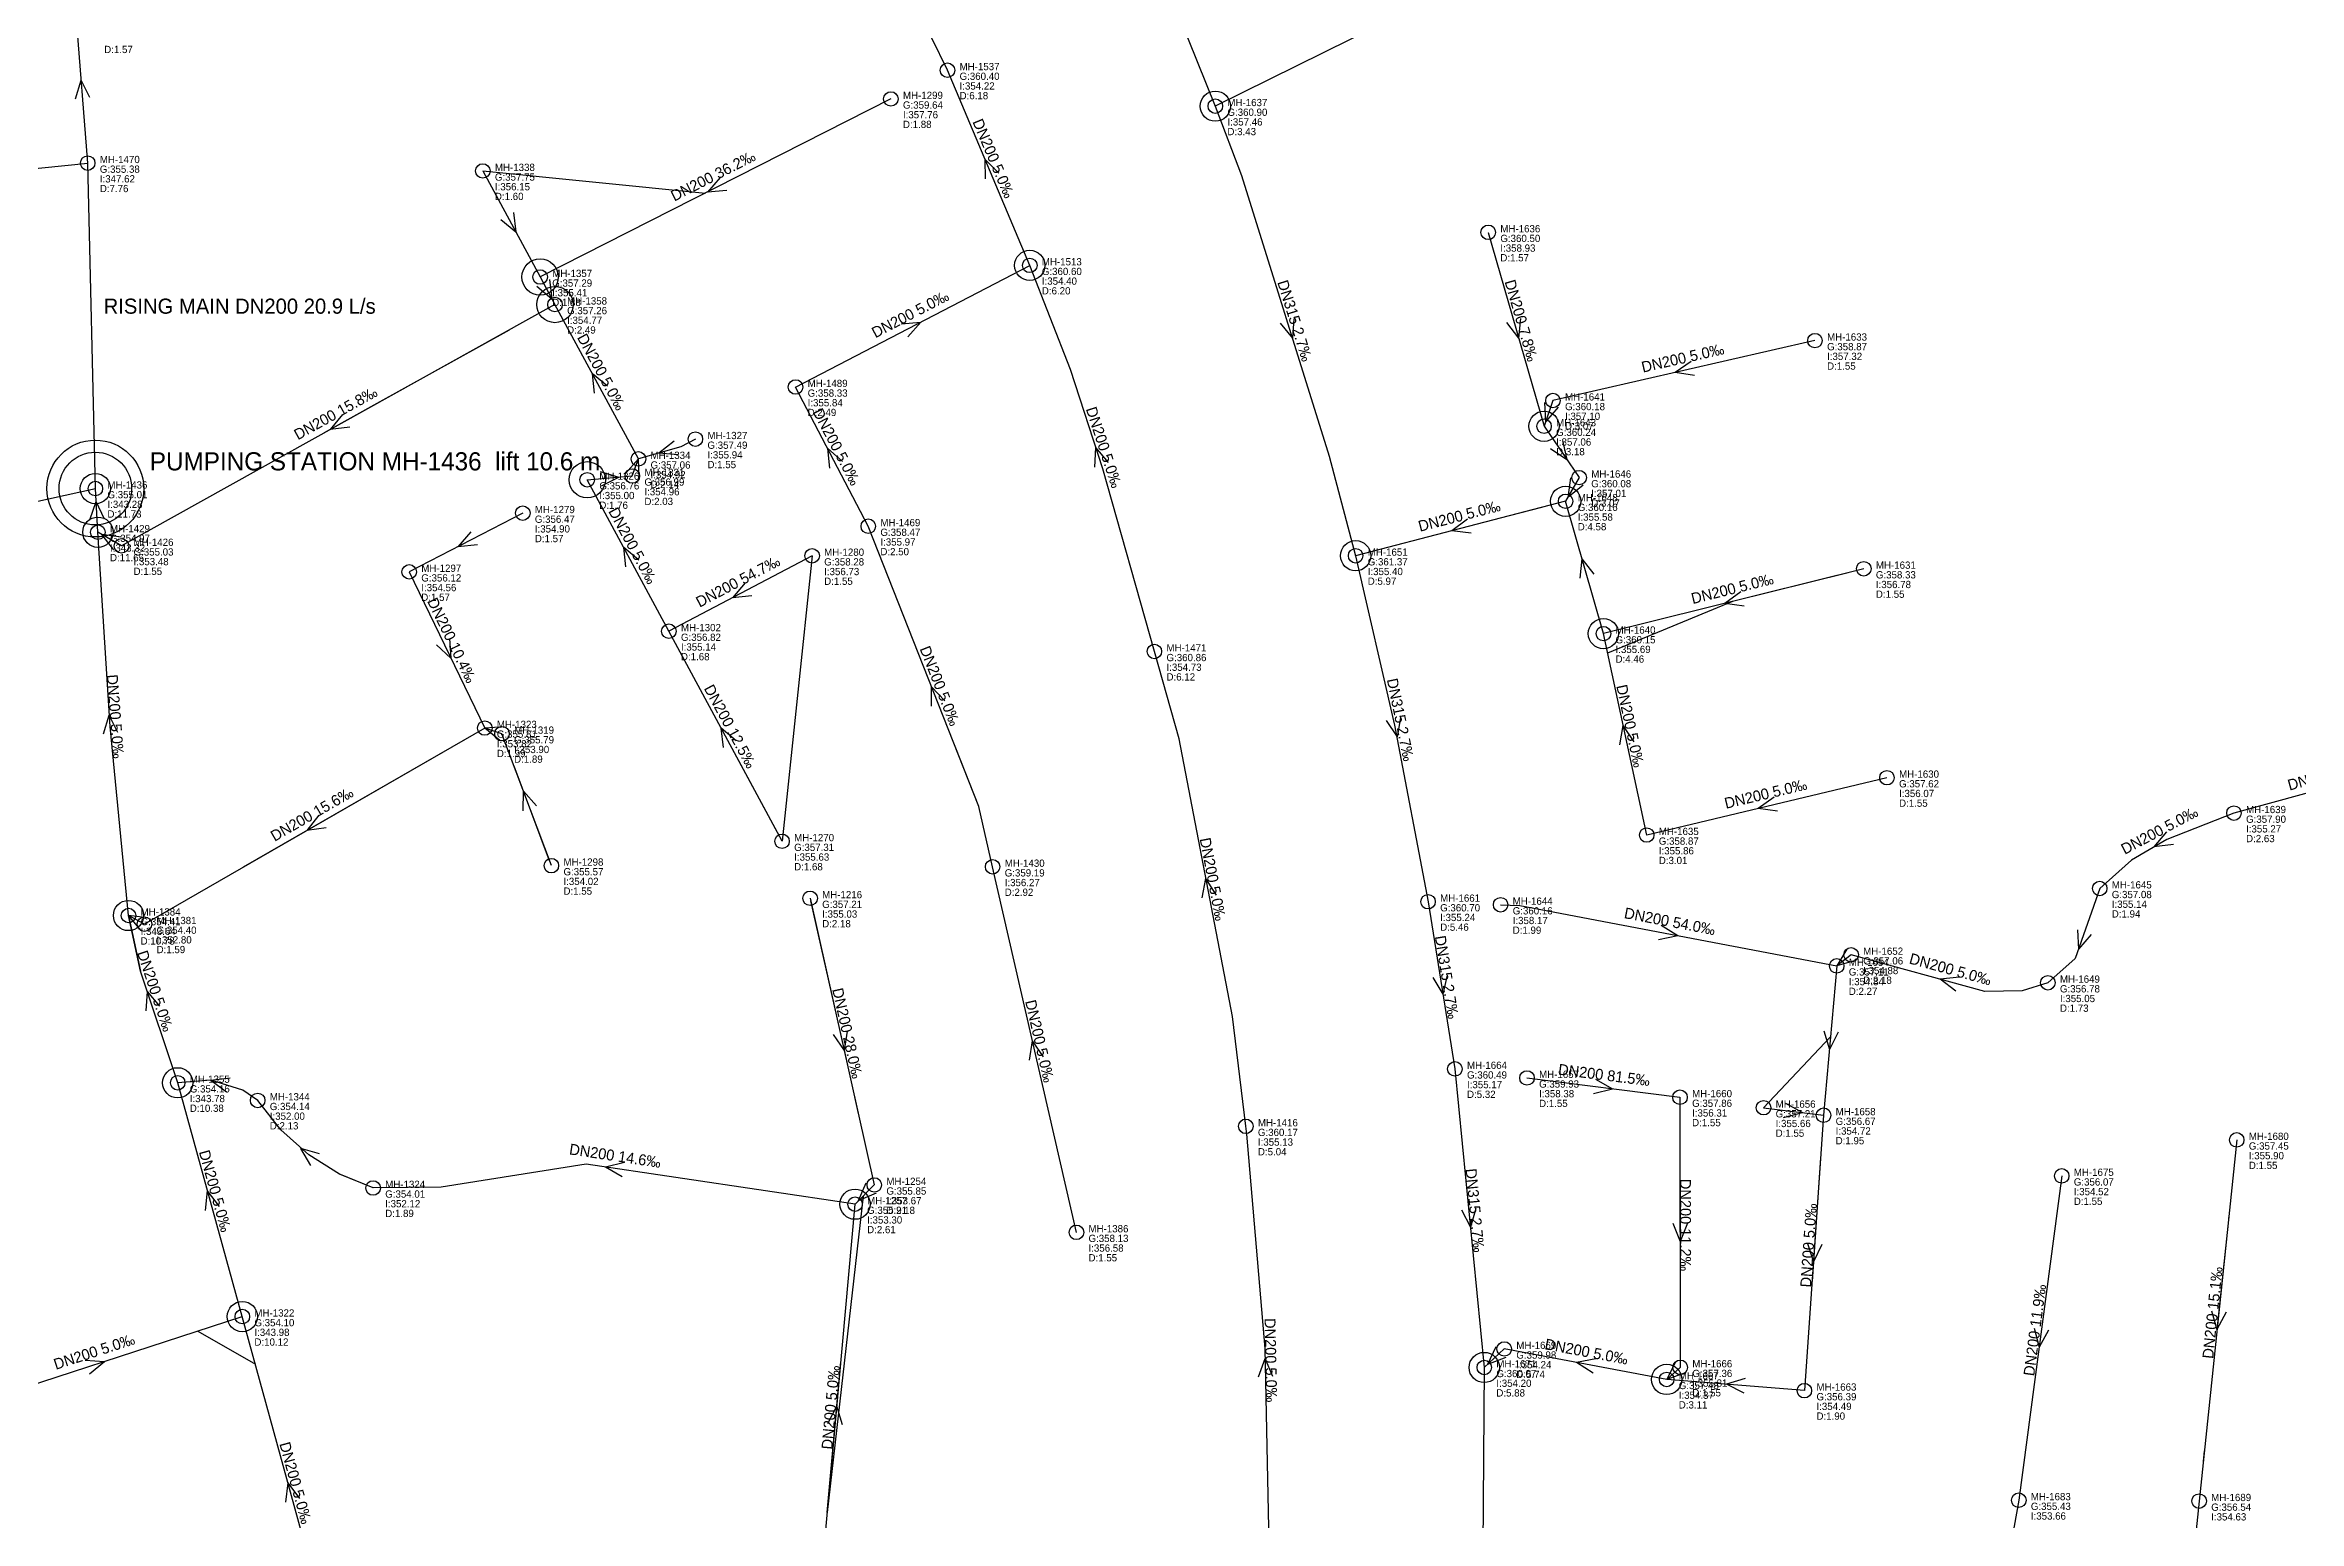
# Model space of a CAD drawing. Header units: metres. Extents: x 449901 to 451990, y 2566737 to 2570846.
# Drawn here: x 450263.2 to 450635.7, y 2568046.4 to 2568290.2 of the extents above; entities that cross this region are included whole.
import ezdxf
from ezdxf.enums import TextEntityAlignment as Align

# ---------------------------------------------------------------- set-up
doc = ezdxf.new("R2010")
doc.units = ezdxf.units.M
for name, color, linetype in [('SEW-DROP', 6, 'Continuous'), ('SEW-LABEL', 2, 'Continuous'), ('SEW-MH', 7, 'Continuous'), ('SEW-MH-LABEL', 8, 'Continuous'), ('SEW-PIPE-DN200', 3, 'Continuous'), ('SEW-PIPE-DN315', 5, 'Continuous'), ('SEW-PUMP', 1, 'Continuous'), ('SEW-RIDER', 8, 'Continuous'), ('SEW-RISING-MAIN', 1, 'Continuous'), ('SEW-SWEPT-CH', 6, 'Continuous')]:
    doc.layers.add(name, color=color, linetype=linetype)

msp = doc.modelspace()

# ---------------------------------------------------------------- linework, layer by layer
at = {"layer": 'SEW-DROP'}
for centre in [(450456.61, 2568280.15), (450425.94, 2568253.84), (450510.94, 2568227.26), (450271.5, 2568216.96), (450514.51, 2568214.86), (450271.92, 2568209.75), (450479.8, 2568205.86), (450520.76, 2568192.99), (450276.98, 2568146.41), (450285.11, 2568118.77), (450397.06, 2568098.71), (450295.79, 2568080.14), (450501.06, 2568071.73), (450531.21, 2568069.75)]:
    msp.add_circle(centre, 2.5, dxfattribs=at)
at = {"layer": 'SEW-LABEL'}
for p, q in [((450268.21, 2568281.37), (450269.17, 2568284.45)), ((450270.6, 2568281.56), (450269.17, 2568284.45)), ((450374.79, 2568268.38), (450372.66, 2568265.95)), ((450418.62, 2568268.12), (450418.56, 2568271.35)), ((450420.83, 2568269.05), (450418.56, 2568271.35)), ((450375.88, 2568266.24), (450372.66, 2568265.95)), ((450338.51, 2568261.43), (450340.99, 2568259.36)), ((450340.62, 2568262.57), (450340.99, 2568259.36)), ((450344.47, 2568250.39), (450346.96, 2568248.32)), ((450346.58, 2568251.53), (450346.96, 2568248.32)), ((450404.7, 2568244.16), (450407.92, 2568244.48)), ((450405.81, 2568242.03), (450407.92, 2568244.48)), ((450467.32, 2568244.3), (450469.36, 2568241.79)), ((450469.61, 2568245.02), (450469.36, 2568241.79)), ((450504.76, 2568244.39), (450506.74, 2568241.84)), ((450507.07, 2568245.05), (450506.74, 2568241.84)), ((450535.26, 2568237.97), (450532.6, 2568236.13)), ((450354.02, 2568232.72), (450353.65, 2568235.93)), ((450356.13, 2568233.86), (450353.65, 2568235.93)), ((450535.79, 2568235.63), (450532.6, 2568236.13)), ((450511.03, 2568231.19), (450511.19, 2568227.97)), ((450312.37, 2568229.21), (450310.33, 2568226.7)), ((450313.54, 2568227.11), (450310.33, 2568226.7)), ((450513.3, 2568230.41), (450511.19, 2568227.97)), ((450367.17, 2568224.82), (450364.62, 2568222.83)), ((450392.87, 2568220.35), (450392.55, 2568223.57)), ((450395, 2568221.46), (450392.55, 2568223.57)), ((450436.67, 2568220.51), (450436.88, 2568223.73)), ((450438.96, 2568221.25), (450436.88, 2568223.73)), ((450512, 2568223.57), (450514.69, 2568221.77)), ((450513.99, 2568224.93), (450514.69, 2568221.77)), ((450354.93, 2568219.79), (450358.02, 2568218.85)), ((450359.12, 2568219.44), (450361.26, 2568221.86)), ((450361.38, 2568218.63), (450361.26, 2568221.86)), ((450367.84, 2568222.51), (450364.62, 2568222.83)), ((450355.13, 2568217.4), (450358.02, 2568218.85)), ((450515.33, 2568218.71), (450514.88, 2568215.51)), ((450517.41, 2568217.52), (450514.88, 2568215.51)), ((450270.6, 2568211.79), (450271.62, 2568214.85)), ((450272.99, 2568211.93), (450271.62, 2568214.85)), ((450498.31, 2568211.9), (450495.71, 2568209.99)), ((450274.56, 2568206.83), (450272.57, 2568209.37)), ((450275.76, 2568208.91), (450272.57, 2568209.37)), ((450333.54, 2568209.81), (450331.42, 2568207.36)), ((450498.91, 2568209.58), (450495.71, 2568209.99)), ((450334.64, 2568207.67), (450331.42, 2568207.36)), ((450359.2, 2568204.01), (450358.83, 2568207.22)), ((450361.31, 2568205.15), (450358.83, 2568207.22)), ((450516.89, 2568202.15), (450517.22, 2568205.37)), ((450519.2, 2568202.81), (450517.22, 2568205.37)), ((450378.89, 2568201.38), (450376.8, 2568198.92)), ((450380.01, 2568199.26), (450376.8, 2568198.92)), ((450543.44, 2568199.87), (450540.82, 2568197.99)), ((450544.02, 2568197.55), (450540.82, 2568197.99)), ((450327.88, 2568191.12), (450330.27, 2568188.95)), ((450330.05, 2568192.17), (450330.27, 2568188.95)), ((450409.69, 2568180.99), (450409.71, 2568184.22)), ((450411.92, 2568181.87), (450409.71, 2568184.22)), ((450272.83, 2568176.45), (450273.8, 2568179.53)), ((450275.23, 2568176.63), (450273.8, 2568179.53)), ((450484.86, 2568178.62), (450486.64, 2568175.92)), ((450487.21, 2568179.1), (450486.64, 2568175.92)), ((450339.09, 2568177.59), (450335.86, 2568177.39)), ((450338.34, 2568175.31), (450335.86, 2568177.39)), ((450375.3, 2568174.15), (450374.93, 2568177.36)), ((450377.41, 2568175.29), (450374.93, 2568177.36)), ((450523.48, 2568174.63), (450524.02, 2568177.81)), ((450525.82, 2568175.13), (450524.02, 2568177.81)), ((450342.19, 2568163.72), (450342.26, 2568166.95)), ((450344.44, 2568164.56), (450342.26, 2568166.95)), ((450548.95, 2568165.96), (450546.31, 2568164.1)), ((450549.5, 2568163.63), (450546.31, 2568164.1)), ((450308.44, 2568162.98), (450306.44, 2568160.44)), ((450309.64, 2568160.9), (450306.44, 2568160.44)), ((450613.84, 2568160.25), (450611.74, 2568157.78)), ((450614.96, 2568158.12), (450611.74, 2568157.78)), ((450454.43, 2568149.35), (450455.05, 2568152.52)), ((450456.79, 2568149.8), (450455.05, 2568152.52)), ((450279.05, 2568143.93), (450276.98, 2568146.41)), ((450280.19, 2568146.04), (450276.98, 2568146.41)), ((450530.31, 2568144.83), (450533.04, 2568143.09)), ((450529.86, 2568142.47), (450533.04, 2568143.09)), ((450599.12, 2568144.05), (450599.27, 2568140.83)), ((450601.39, 2568143.26), (450599.27, 2568140.83)), ((450560.96, 2568140.87), (450559.31, 2568138.09)), ((450562.42, 2568138.97), (450559.31, 2568138.09)), ((450279.9, 2568130.66), (450280.1, 2568133.88)), ((450282.18, 2568131.42), (450280.1, 2568133.88)), ((450492.57, 2568136.17), (450494.23, 2568133.4)), ((450494.94, 2568136.55), (450494.23, 2568133.4)), ((450579.63, 2568136.23), (450576.42, 2568135.87)), ((450579, 2568133.92), (450576.42, 2568135.87)), ((450393.44, 2568126.77), (450395.27, 2568124.11)), ((450395.78, 2568127.3), (450395.27, 2568124.11)), ((450557.16, 2568127.35), (450558.1, 2568124.25)), ((450559.55, 2568127.14), (450558.1, 2568124.25)), ((450425.89, 2568122.53), (450426.39, 2568125.72)), ((450428.23, 2568123.07), (450426.39, 2568125.72)), ((450293.79, 2568119.52), (450290.58, 2568119.13)), ((450293.18, 2568117.2), (450290.58, 2568119.13)), ((450519.42, 2568119.36), (450522.25, 2568117.79)), ((450519.12, 2568116.98), (450522.25, 2568117.79)), ((450550.84, 2568115.41), (450553.67, 2568113.84)), ((450550.54, 2568113.03), (450553.67, 2568113.84)), ((450307.09, 2568105.12), (450305.44, 2568107.9)), ((450308.55, 2568107.03), (450305.44, 2568107.9)), ((450358.94, 2568105.59), (450355.79, 2568104.85)), ((450358.58, 2568103.22), (450355.79, 2568104.85)), ((450289.7, 2568097.69), (450290.05, 2568100.9)), ((450292.01, 2568098.33), (450290.05, 2568100.9)), ((450398.86, 2568102.2), (450397.59, 2568099.24)), ((450400.56, 2568100.51), (450397.59, 2568099.24)), ((450497.3, 2568097.77), (450498.78, 2568094.91)), ((450499.68, 2568098.01), (450498.78, 2568094.91)), ((450532.23, 2568095.57), (450533.43, 2568092.57)), ((450534.63, 2568095.57), (450533.43, 2568092.57)), ((450554.46, 2568092.23), (450555.45, 2568089.16)), ((450556.86, 2568092.07), (450555.45, 2568089.16)), ((450591.96, 2568078.24), (450592.75, 2568075.11)), ((450594.34, 2568077.92), (450592.75, 2568075.11)), ((450621.28, 2568081.11), (450622.16, 2568078)), ((450623.67, 2568080.86), (450622.16, 2568078)), ((450502.99, 2568075.16), (450501.61, 2568072.24)), ((450269.79, 2568072.96), (450273.01, 2568072.74)), ((450270.53, 2568070.67), (450273.01, 2568072.74)), ((450463.73, 2568070.19), (450464.86, 2568073.22)), ((450466.12, 2568070.24), (450464.86, 2568073.22)), ((450504.62, 2568073.4), (450501.61, 2568072.24)), ((450519.48, 2568073.17), (450516.31, 2568072.55)), ((450519.04, 2568070.81), (450516.31, 2568072.55)), ((450532.65, 2568072.64), (450531.21, 2568069.75)), ((450534.25, 2568070.85), (450531.21, 2568069.75)), ((450544.18, 2568069.9), (450541.09, 2568068.95)), ((450543.99, 2568067.51), (450541.09, 2568068.95)), ((450392.59, 2568062.46), (450394.05, 2568065.34)), ((450394.98, 2568062.25), (450394.05, 2568065.34)), ((450302.98, 2568049.45), (450303.35, 2568052.66)), ((450305.3, 2568050.09), (450303.35, 2568052.66))]:
    msp.add_line(p, q, dxfattribs=at)
at = {"layer": 'SEW-MH'}
for centre in [(450412.34, 2568286.09), (450402.98, 2568281.34), (450456.61, 2568280.15), (450270.24, 2568270.74), (450335.54, 2568269.44), (450501.72, 2568259.3), (450345.01, 2568251.92), (450425.94, 2568253.84), (450347.47, 2568247.37), (450555.72, 2568241.41), (450387.23, 2568233.74), (450512.41, 2568231.51), (450510.94, 2568227.26), (450361.26, 2568221.86), (450370.67, 2568225.13), (450352.8, 2568218.41), (450360.25, 2568219.04), (450516.74, 2568218.77), (450271.5, 2568216.96), (450514.51, 2568214.86), (450342.14, 2568212.9), (450399.25, 2568210.74), (450271.92, 2568209.75), (450275.81, 2568207.49), (450389.96, 2568205.85), (450479.8, 2568205.86), (450563.79, 2568203.71), (450323.37, 2568203.2), (450366.29, 2568193.39), (450520.76, 2568192.99), (450446.54, 2568190.04), (450335.86, 2568177.39), (450338.71, 2568176.45), (450567.62, 2568169.18), (450624.97, 2568163.33), (450385, 2568158.68), (450527.91, 2568159.71), (450346.87, 2568154.65), (450419.8, 2568154.46), (450389.63, 2568149.26), (450491.77, 2568148.69), (450503.76, 2568148.19), (450602.78, 2568150.88), (450276.98, 2568146.41), (450279.62, 2568144.99), (450561.69, 2568139.92), (450559.31, 2568138.09), (450594.21, 2568135.3), (450285.11, 2568118.77), (450496.21, 2568121.07), (450508.12, 2568119.57), (450298.33, 2568115.86), (450533.41, 2568116.39), (450547.22, 2568114.65), (450461.65, 2568111.58), (450557.14, 2568113.41), (450625.43, 2568109.33), (450596.5, 2568103.39), (450317.41, 2568101.39), (450400.24, 2568101.89), (450397.06, 2568098.71), (450433.65, 2568094.06), (450295.79, 2568080.14), (450504.36, 2568074.79), (450501.06, 2568071.73), (450531.21, 2568069.75), (450533.45, 2568071.75), (450553.97, 2568067.9), (450589.4, 2568049.79), (450619.21, 2568049.65)]:
    msp.add_circle(centre, 1.2, dxfattribs=at)
at = {"layer": 'SEW-PIPE-DN200'}
for points in [[(450412.34, 2568286.09), (450396.83, 2568317.86)], [(450510.38, 2568306.77), (450456.61, 2568280.15)], [(450270.24, 2568270.74), (450268.33, 2568295.18)], [(450425.94, 2568253.84), (450412.34, 2568286.09)], [(450402.98, 2568281.34), (450345.01, 2568251.92)], [(450211.01, 2568264.73), (450270.24, 2568270.74)], [(450335.54, 2568269.44), (450345.01, 2568251.92)], [(450501.72, 2568259.3), (450510.94, 2568227.26)], [(450387.23, 2568233.74), (450425.94, 2568253.84)], [(450446.54, 2568190.04), (450438.04, 2568220.2), (450432.67, 2568236.63), (450425.94, 2568253.84)], [(450345.01, 2568251.92), (450347.47, 2568247.37)], [(450347.47, 2568247.37), (450275.81, 2568207.49)], [(450361.26, 2568221.86), (450347.47, 2568247.37)], [(450555.72, 2568241.41), (450512.41, 2568231.51)], [(450399.25, 2568210.74), (450387.23, 2568233.74)], [(450512.41, 2568231.51), (450510.94, 2568227.26)], [(450510.94, 2568227.26), (450516.74, 2568218.77)], [(450370.67, 2568225.13), (450368.26, 2568223.88), (450361.26, 2568221.86)], [(450360.25, 2568219.04), (450361.26, 2568221.86)], [(450225.38, 2568206.81), (450271.5, 2568216.96)], [(450271.92, 2568209.75), (450271.5, 2568216.96)], [(450352.8, 2568218.41), (450360.25, 2568219.04)], [(450366.29, 2568193.39), (450352.8, 2568218.41)], [(450516.74, 2568218.77), (450514.51, 2568214.86)], [(450342.14, 2568212.9), (450323.37, 2568203.2)], [(450514.51, 2568214.86), (450479.8, 2568205.86)], [(450520.76, 2568192.99), (450514.51, 2568214.86)], [(450276.98, 2568146.41), (450273.94, 2568177.66), (450271.92, 2568209.75)], [(450275.81, 2568207.49), (450271.92, 2568209.75)], [(450419.8, 2568154.46), (450417.51, 2568164.44), (450399.25, 2568210.74)], [(450389.96, 2568205.85), (450366.29, 2568193.39)], [(450323.37, 2568203.2), (450335.86, 2568177.39)], [(450563.79, 2568203.71), (450520.76, 2568192.99)], [(450385, 2568158.68), (450366.29, 2568193.39)], [(450461.65, 2568111.58), (450459.43, 2568129.72), (450450.61, 2568175.61), (450446.54, 2568190.04)], [(450527.91, 2568159.71), (450520.76, 2568192.99)], [(450335.86, 2568177.39), (450279.62, 2568144.99)], [(450338.71, 2568176.45), (450335.86, 2568177.39)], [(450346.87, 2568154.65), (450338.71, 2568176.45)], [(450654.27, 2568176.12), (450652.63, 2568173.68), (450647.72, 2568169.57), (450624.97, 2568163.33)], [(450567.62, 2568169.18), (450527.91, 2568159.71), (450527.91, 2568159.71)], [(450624.97, 2568163.33), (450624.97, 2568163.33), (450613.9, 2568158.96), (450608.02, 2568155.56), (450602.78, 2568150.88), (450602.78, 2568150.88)], [(450433.65, 2568094.06), (450419.8, 2568154.46)], [(450389.63, 2568149.26), (450400.24, 2568101.89)], [(450602.78, 2568150.88), (450598.74, 2568139.33), (450594.21, 2568135.3)], [(450285.11, 2568118.77), (450278.98, 2568137.23), (450276.98, 2568146.41)], [(450279.62, 2568144.99), (450276.98, 2568146.41)], [(450503.76, 2568148.19), (450506.92, 2568148.06), (450559.31, 2568138.09)], [(450559.31, 2568138.09), (450557.14, 2568113.41)], [(450561.69, 2568139.92), (450559.31, 2568138.09)], [(450594.21, 2568135.3), (450594.21, 2568135.3), (450589.94, 2568133.95), (450583.79, 2568133.85), (450561.69, 2568139.92)], [(450298.33, 2568115.86), (450298.33, 2568115.86), (450295.85, 2568117.55), (450290.6, 2568119.19), (450285.11, 2568118.77)], [(450295.79, 2568080.14), (450285.11, 2568118.77)], [(450508.12, 2568119.57), (450533.41, 2568116.39)], [(450317.41, 2568101.39), (450311.87, 2568103.67), (450306.78, 2568106.85), (450302.16, 2568110.99), (450298.33, 2568115.86)], [(450533.41, 2568116.39), (450533.45, 2568071.75)], [(450465.74, 2568031.72), (450464.83, 2568074.89), (450461.81, 2568110.28), (450461.65, 2568111.58)], [(450547.22, 2568114.65), (450557.14, 2568113.41)], [(450557.14, 2568113.41), (450553.97, 2568067.9)], [(450625.43, 2568109.33), (450619.21, 2568049.65)], [(450397.06, 2568098.71), (450352.61, 2568105.32), (450328.68, 2568101.51), (450317.41, 2568101.39), (450317.41, 2568101.39)], [(450400.24, 2568101.89), (450397.06, 2568098.71)], [(450596.5, 2568103.39), (450589.4, 2568049.79)], [(450390.78, 2568028.99), (450397.06, 2568098.71), (450397.06, 2568098.71)], [(450247.37, 2568064.41), (450295.79, 2568080.14)], [(450313.34, 2568022.81), (450305.59, 2568044.51), (450295.79, 2568080.14)], [(450504.36, 2568074.79), (450501.06, 2568071.73)], [(450531.21, 2568069.75), (450504.36, 2568074.79)], [(450533.45, 2568071.75), (450531.21, 2568069.75)], [(450553.97, 2568067.9), (450553.97, 2568067.9), (450531.21, 2568069.75)], [(450589.4, 2568049.79), (450580.93, 2568002.54)], [(450619.21, 2568049.65), (450613.87, 2567998.37)]]:
    msp.add_lwpolyline(points, dxfattribs=at)
at = {"layer": 'SEW-PIPE-DN315'}
for points in [[(450429.58, 2568344.69), (450435.76, 2568331.87), (450456.61, 2568280.15)], [(450456.61, 2568280.15), (450460.95, 2568268.68), (450475.45, 2568222.33), (450479.8, 2568205.86)], [(450479.8, 2568205.86), (450486.24, 2568177.88), (450491.77, 2568148.69)], [(450491.77, 2568148.69), (450496.21, 2568121.07)], [(450496.21, 2568121.07), (450501.06, 2568071.73)], [(450501.06, 2568071.73), (450500.57, 2568004.72)]]:
    msp.add_lwpolyline(points, dxfattribs=at)
at = {"layer": 'SEW-PUMP'}
for radius in [8, 6]:
    msp.add_circle((450271.5, 2568216.96), radius, dxfattribs=at)
at = {"layer": 'SEW-RIDER'}
for points in [[(450335.54, 2568269.44), (450335.54, 2568269.44), (450372.32, 2568265.78)], [(450501.72, 2568259.3), (450501.72, 2568259.3), (450501.72, 2568259.3)], [(450339.91, 2568243.16), (450318.05, 2568230.99), (450309.34, 2568226.15)], [(450510.6, 2568213.85), (450500.12, 2568211.13)], [(450389.96, 2568205.85), (450385, 2568158.68), (450377.85, 2568171.95)], [(450561.18, 2568203.06), (450542.07, 2568198.3), (450521.45, 2568189.76)], [(450332.61, 2568175.51), (450295.94, 2568154.39)], [(450346.57, 2568155.44), (450340.72, 2568171.09)], [(450417.51, 2568164.44), (450413.71, 2568174.06)], [(450389.72, 2568148.86), (450395.25, 2568124.17), (450397.6, 2568113.69)], [(450276.98, 2568146.41), (450278.98, 2568137.23)], [(450547.22, 2568114.65), (450558.28, 2568126.34)], [(450533.41, 2568112.46), (450533.43, 2568092.76), (450533.45, 2568074.25)], [(450556.65, 2568106.37), (450555.23, 2568085.94)], [(450317.41, 2568101.39), (450311.76, 2568103.74)], [(450398.42, 2568100.06), (450392.47, 2568047.78), (450394.71, 2568072.68)], [(450624.12, 2568096.82), (450624, 2568095.59), (450622.26, 2568078.97)], [(450288.41, 2568077.74), (450297.96, 2568072.25)], [(450620.07, 2568057.93), (450619.89, 2568056.18)]]:
    msp.add_lwpolyline(points, dxfattribs=at)
at = {"layer": 'SEW-RISING-MAIN'}
msp.add_lwpolyline([(450271.5, 2568216.96), (450270.24, 2568270.74)], dxfattribs=at)
at = {"layer": 'SEW-SWEPT-CH'}
for centre in [(450345.01, 2568251.92), (450347.47, 2568247.37), (450352.8, 2568218.41)]:
    msp.add_circle(centre, 3, dxfattribs=at)

# ---------------------------------------------------------------- texts
at = {"layer": 'SEW-LABEL'}
for s, rotation, p in [('DN200 5.0‰', 292.8698, (450419.14, 2568271.17)), ('DN200 36.2‰', 26.909, (450374, 2568267.83)), ('DN200 5.0‰', 27.4464, (450406.59, 2568244.99)), ('DN315 2.7‰', -72.6311, (450468.91, 2568244.43)), ('DN200 7.8‰', -73.9386, (450506.33, 2568244.48)), ('DN200 5.0‰', 298.3901, (450354.37, 2568235.81)), ('DN200 5.0‰', 12.8811, (450534.06, 2568237.66)), ('DN200 15.8‰', 29.0929, (450311.64, 2568228.63)), ('DN200 5.0‰', 297.5992, (450393.24, 2568223.44)), ('DN200 5.0‰', 288.0954, (450437.35, 2568223.51)), ('DN200 5.0‰', 298.3352, (450359.54, 2568207.1)), ('DN200 5.0‰', 14.5324, (450497.16, 2568211.56)), ('DN200 54.7‰', 27.7486, (450378.12, 2568200.82)), ('DN200 5.0‰', 13.9947, (450542.27, 2568199.55)), ('DN200 10.4‰', -64.1826, (450329.62, 2568191.5)), ('DN200 5.0‰', 291.5185, (450410.26, 2568184.03)), ('DN200 5.0‰', 274.3974, (450273.92, 2568179.24)), ('DN200 12.5‰', 298.3352, (450375.65, 2568177.24)), ('DN315 2.7‰', -78.4413, (450486.34, 2568178.59)), ('DN200 5.0‰', 282.1315, (450524.33, 2568177.55)), ('DN200 5.0‰', 15.3304, (450640.85, 2568168.88)), ('DN200 15.6‰', 29.9471, (450307.74, 2568162.39)), ('DN200 5.0‰', 13.415, (450547.77, 2568165.65)), ('DN200 5.0‰', 27.8524, (450613.07, 2568159.68)), ('DN200 5.0‰', 280.8836, (450455.33, 2568152.25)), ('DN200 54.0‰', -10.778, (450531.56, 2568144.57)), ('DN315 2.7‰', -80.8563, (450493.99, 2568136.08)), ('DN200 5.0‰', 288.3746, (450280.57, 2568133.66)), ('DN200 5.0‰', 344.6401, (450577.87, 2568136.67)), ('DN200 28.0‰', -77.3768, (450394.94, 2568126.77)), ('DN200 5.0‰', 282.9159, (450426.72, 2568125.46)), ('DN200 81.5‰', -7.1674, (450520.76, 2568119.18)), ('DN200 5.0‰', 285.4501, (450290.45, 2568100.66)), ('DN200 14.6‰', 351.536, (450357.28, 2568105.83)), ('DN315 2.7‰', -84.3896, (450498.64, 2568097.6)), ('DN200 11.2‰', -89.943, (450533.43, 2568095.27)), ('DN200 5.0‰', 86.009, (450555.55, 2568091.85)), ('DN200 11.9‰', 82.4591, (450592.95, 2568077.79)), ('DN200 15.1‰', 84.0525, (450622.32, 2568080.69)), ('DN200 5.0‰', 271.2058, (450464.89, 2568072.92)), ('DN200 5.0‰', 17.9968, (450271.58, 2568073.48)), ('DN200 5.0‰', 349.3716, (450517.78, 2568073.47)), ('DN200 5.0‰', 84.855, (450393.92, 2568065.05)), ('DN200 5.0‰', 285.3705, (450303.74, 2568052.42))]:
    msp.add_text(s, height=1.8, rotation=rotation, dxfattribs=at).set_placement(p, align=Align.CENTER)
at = {"layer": 'SEW-MH-LABEL'}
for s, p in [('D:1.57', (450272.96, 2568288.92)), ('MH-1537', (450414.34, 2568286.09)), ('G:360.40', (450414.34, 2568284.49)), ('I:354.22', (450414.34, 2568282.89)), ('G:359.64', (450404.98, 2568279.74)), ('MH-1299', (450404.98, 2568281.34)), ('I:357.76', (450404.98, 2568278.14)), ('D:6.18', (450414.34, 2568281.29)), ('G:360.90', (450458.61, 2568278.55)), ('MH-1637', (450458.61, 2568280.15)), ('D:1.88', (450404.98, 2568276.54)), ('D:3.43', (450458.61, 2568275.35)), ('I:357.46', (450458.61, 2568276.95)), ('MH-1470', (450272.24, 2568270.74)), ('G:355.38', (450272.24, 2568269.14)), ('I:347.62', (450272.24, 2568267.54)), ('G:357.75', (450337.54, 2568267.84)), ('MH-1338', (450337.54, 2568269.44)), ('D:7.76', (450272.24, 2568265.94)), ('D:1.60', (450337.54, 2568264.64)), ('I:356.15', (450337.54, 2568266.24)), ('MH-1636', (450503.72, 2568259.3)), ('G:360.50', (450503.72, 2568257.7)), ('I:358.93', (450503.72, 2568256.1)), ('MH-1357', (450347.01, 2568251.92)), ('G:360.60', (450427.94, 2568252.24)), ('MH-1513', (450427.94, 2568253.84)), ('D:1.57', (450503.72, 2568254.5)), ('G:357.29', (450347.01, 2568250.32)), ('I:355.41', (450347.01, 2568248.72)), ('D:6.20', (450427.94, 2568249.04)), ('I:354.40', (450427.94, 2568250.64)), ('D:1.88', (450347.01, 2568247.12)), ('G:357.26', (450349.47, 2568245.77)), ('MH-1358', (450349.47, 2568247.37)), ('D:2.49', (450349.47, 2568242.57)), ('I:354.77', (450349.47, 2568244.17)), ('MH-1633', (450557.72, 2568241.41)), ('G:358.87', (450557.72, 2568239.81)), ('I:357.32', (450557.72, 2568238.21)), ('MH-1489', (450389.23, 2568233.74)), ('D:1.55', (450557.72, 2568236.61)), ('G:358.33', (450389.23, 2568232.14)), ('I:355.84', (450389.23, 2568230.54)), ('G:360.18', (450514.41, 2568229.91)), ('MH-1641', (450514.41, 2568231.51)), ('D:2.49', (450389.23, 2568228.94)), ('G:360.24', (450512.94, 2568225.66)), ('MH-1643', (450512.94, 2568227.26)), ('D:3.07', (450514.41, 2568226.71)), ('I:357.10', (450514.41, 2568228.31)), ('MH-1334', (450363.26, 2568221.86)), ('G:357.49', (450372.67, 2568223.53)), ('MH-1327', (450372.67, 2568225.13)), ('I:355.94', (450372.67, 2568221.93)), ('D:3.18', (450512.94, 2568222.46)), ('I:357.06', (450512.94, 2568224.06)), ('MH-1326', (450354.8, 2568218.41)), ('MH-1331', (450362.25, 2568219.04)), ('G:357.06', (450363.26, 2568220.26)), ('I:354.92', (450363.26, 2568218.66)), ('D:1.55', (450372.67, 2568220.33)), ('MH-1646', (450518.74, 2568218.77)), ('G:355.01', (450273.5, 2568215.36)), ('MH-1436', (450273.5, 2568216.96)), ('G:356.76', (450354.8, 2568216.81)), ('I:355.00', (450354.8, 2568215.21)), ('G:356.99', (450362.25, 2568217.44)), ('I:354.96', (450362.25, 2568215.84)), ('D:2.14', (450363.26, 2568217.06)), ('MH-1648', (450516.51, 2568214.86)), ('G:360.08', (450518.74, 2568217.17)), ('I:357.01', (450518.74, 2568215.57)), ('D:11.73', (450273.5, 2568212.16)), ('I:343.28', (450273.5, 2568213.76)), ('G:356.47', (450344.14, 2568211.3)), ('MH-1279', (450344.14, 2568212.9)), ('D:1.76', (450354.8, 2568213.61)), ('D:2.03', (450362.25, 2568214.24)), ('MH-1469', (450401.25, 2568210.74)), ('G:360.16', (450516.51, 2568213.26)), ('I:355.58', (450516.51, 2568211.66)), ('D:3.07', (450518.74, 2568213.97)), ('G:354.97', (450273.92, 2568208.15)), ('MH-1429', (450273.92, 2568209.75)), ('MH-1426', (450277.81, 2568207.49)), ('D:1.57', (450344.14, 2568208.1)), ('I:354.90', (450344.14, 2568209.7)), ('G:358.47', (450401.25, 2568209.14)), ('I:355.97', (450401.25, 2568207.54)), ('D:4.58', (450516.51, 2568210.06)), ('D:11.65', (450273.92, 2568204.95)), ('I:343.32', (450273.92, 2568206.55)), ('G:355.03', (450277.81, 2568205.89)), ('I:353.48', (450277.81, 2568204.29)), ('MH-1297', (450325.37, 2568203.2)), ('G:358.28', (450391.96, 2568204.25)), ('MH-1280', (450391.96, 2568205.85)), ('D:2.50', (450401.25, 2568205.94)), ('G:361.37', (450481.8, 2568204.26)), ('MH-1651', (450481.8, 2568205.86)), ('MH-1631', (450565.79, 2568203.71)), ('D:1.55', (450277.81, 2568202.69)), ('G:356.12', (450325.37, 2568201.6)), ('I:354.56', (450325.37, 2568200)), ('D:1.55', (450391.96, 2568201.05)), ('I:356.73', (450391.96, 2568202.65)), ('D:5.97', (450481.8, 2568201.06)), ('I:355.40', (450481.8, 2568202.66)), ('G:358.33', (450565.79, 2568202.11)), ('I:356.78', (450565.79, 2568200.51)), ('D:1.57', (450325.37, 2568198.4)), ('D:1.55', (450565.79, 2568198.91)), ('MH-1302', (450368.29, 2568193.39)), ('MH-1640', (450522.76, 2568192.99)), ('G:356.82', (450368.29, 2568191.79)), ('D:1.68', (450368.29, 2568188.59)), ('I:355.14', (450368.29, 2568190.19)), ('G:360.86', (450448.54, 2568188.44)), ('MH-1471', (450448.54, 2568190.04)), ('G:360.15', (450522.76, 2568191.39)), ('I:355.69', (450522.76, 2568189.79)), ('D:6.12', (450448.54, 2568185.24)), ('I:354.73', (450448.54, 2568186.84)), ('D:4.46', (450522.76, 2568188.19)), ('MH-1323', (450337.86, 2568177.39)), ('G:355.81', (450337.86, 2568175.79)), ('I:353.82', (450337.86, 2568174.19)), ('G:355.79', (450340.71, 2568174.85)), ('MH-1319', (450340.71, 2568176.45)), ('D:1.99', (450337.86, 2568172.59)), ('D:1.89', (450340.71, 2568171.65)), ('I:353.90', (450340.71, 2568173.25)), ('G:357.62', (450569.62, 2568167.58)), ('MH-1630', (450569.62, 2568169.18)), ('I:356.07', (450569.62, 2568165.98)), ('D:1.55', (450569.62, 2568164.38)), ('MH-1639', (450626.97, 2568163.33)), ('MH-1270', (450387, 2568158.68)), ('MH-1635', (450529.91, 2568159.71)), ('G:357.90', (450626.97, 2568161.73)), ('D:2.63', (450626.97, 2568158.53)), ('I:355.27', (450626.97, 2568160.13)), ('G:357.31', (450387, 2568157.08)), ('I:355.63', (450387, 2568155.48)), ('G:358.87', (450529.91, 2568158.11)), ('D:3.01', (450529.91, 2568154.91)), ('I:355.86', (450529.91, 2568156.51)), ('G:355.57', (450348.87, 2568153.05)), ('MH-1298', (450348.87, 2568154.65)), ('I:354.02', (450348.87, 2568151.45)), ('D:1.68', (450387, 2568153.88)), ('G:359.19', (450421.8, 2568152.86)), ('MH-1430', (450421.8, 2568154.46)), ('I:356.27', (450421.8, 2568151.26)), ('D:1.55', (450348.87, 2568149.85)), ('G:357.21', (450391.63, 2568147.66)), ('MH-1216', (450391.63, 2568149.26)), ('D:2.92', (450421.8, 2568149.66)), ('MH-1661', (450493.77, 2568148.69)), ('MH-1644', (450505.76, 2568148.19)), ('G:357.08', (450604.78, 2568149.28)), ('MH-1645', (450604.78, 2568150.88)), ('I:355.14', (450604.78, 2568147.68)), ('G:354.41', (450278.98, 2568144.81)), ('MH-1384', (450278.98, 2568146.41)), ('MH-1381', (450281.62, 2568144.99)), ('D:2.18', (450391.63, 2568144.46)), ('I:355.03', (450391.63, 2568146.06)), ('G:360.70', (450493.77, 2568147.09)), ('D:5.46', (450493.77, 2568143.89)), ('I:355.24', (450493.77, 2568145.49)), ('G:360.16', (450505.76, 2568146.59)), ('I:358.17', (450505.76, 2568144.99)), ('D:1.94', (450604.78, 2568146.08)), ('D:10.78', (450278.98, 2568141.61)), ('I:343.64', (450278.98, 2568143.21)), ('G:354.40', (450281.62, 2568143.39)), ('D:1.59', (450281.62, 2568140.19)), ('I:352.80', (450281.62, 2568141.79)), ('D:1.99', (450505.76, 2568143.39)), ('MH-1652', (450563.69, 2568139.92)), ('G:357.11', (450561.31, 2568136.49)), ('MH-1654', (450561.31, 2568138.09)), ('G:357.06', (450563.69, 2568138.32)), ('I:354.88', (450563.69, 2568136.72)), ('D:2.27', (450561.31, 2568133.29)), ('I:354.84', (450561.31, 2568134.89)), ('D:2.18', (450563.69, 2568135.12)), ('G:356.78', (450596.21, 2568133.7)), ('MH-1649', (450596.21, 2568135.3)), ('D:1.73', (450596.21, 2568130.5)), ('I:355.05', (450596.21, 2568132.1)), ('MH-1355', (450287.11, 2568118.77)), ('G:360.49', (450498.21, 2568119.47)), ('MH-1664', (450498.21, 2568121.07)), ('I:355.17', (450498.21, 2568117.87)), ('G:359.93', (450510.12, 2568117.97)), ('MH-1657', (450510.12, 2568119.57)), ('G:354.16', (450287.11, 2568117.17)), ('D:10.38', (450287.11, 2568113.97)), ('I:343.78', (450287.11, 2568115.57)), ('G:354.14', (450300.33, 2568114.26)), ('MH-1344', (450300.33, 2568115.86)), ('D:5.32', (450498.21, 2568116.27)), ('D:1.55', (450510.12, 2568114.77)), ('I:358.38', (450510.12, 2568116.37)), ('G:357.86', (450535.41, 2568114.79)), ('MH-1660', (450535.41, 2568116.39)), ('MH-1656', (450549.22, 2568114.65)), ('D:2.13', (450300.33, 2568111.06)), ('I:352.00', (450300.33, 2568112.66)), ('MH-1416', (450463.65, 2568111.58)), ('D:1.55', (450535.41, 2568111.59)), ('I:356.31', (450535.41, 2568113.19)), ('G:357.21', (450549.22, 2568113.05)), ('I:355.66', (450549.22, 2568111.45)), ('G:356.67', (450559.14, 2568111.81)), ('MH-1658', (450559.14, 2568113.41)), ('I:354.72', (450559.14, 2568110.21)), ('G:360.17', (450463.65, 2568109.98)), ('D:5.04', (450463.65, 2568106.78)), ('I:355.13', (450463.65, 2568108.38)), ('D:1.55', (450549.22, 2568109.85)), ('D:1.95', (450559.14, 2568108.61)), ('G:357.45', (450627.43, 2568107.73)), ('MH-1680', (450627.43, 2568109.33)), ('MH-1675', (450598.5, 2568103.39)), ('D:1.55', (450627.43, 2568104.53)), ('I:355.90', (450627.43, 2568106.13)), ('G:354.01', (450319.41, 2568099.79)), ('MH-1324', (450319.41, 2568101.39)), ('G:355.85', (450402.24, 2568100.29)), ('MH-1254', (450402.24, 2568101.89)), ('G:356.07', (450598.5, 2568101.79)), ('I:354.52', (450598.5, 2568100.19)), ('D:1.89', (450319.41, 2568096.59)), ('I:352.12', (450319.41, 2568098.19)), ('G:355.91', (450399.06, 2568097.11)), ('MH-1257', (450399.06, 2568098.71)), ('I:353.30', (450399.06, 2568095.51)), ('D:2.18', (450402.24, 2568097.09)), ('I:353.67', (450402.24, 2568098.69)), ('D:1.55', (450598.5, 2568098.59)), ('D:2.61', (450399.06, 2568093.91)), ('G:358.13', (450435.65, 2568092.46)), ('MH-1386', (450435.65, 2568094.06)), ('D:1.55', (450435.65, 2568089.26)), ('I:356.58', (450435.65, 2568090.86)), ('G:354.10', (450297.79, 2568078.54)), ('MH-1322', (450297.79, 2568080.14)), ('I:343.98', (450297.79, 2568076.94)), ('D:10.12', (450297.79, 2568075.34)), ('G:359.98', (450506.36, 2568073.19)), ('MH-1669', (450506.36, 2568074.79)), ('G:360.07', (450503.06, 2568070.13)), ('MH-1671', (450503.06, 2568071.73)), ('D:5.74', (450506.36, 2568069.99)), ('I:354.24', (450506.36, 2568071.59)), ('MH-1667', (450533.21, 2568069.75)), ('G:357.36', (450535.45, 2568070.15)), ('MH-1666', (450535.45, 2568071.75)), ('D:5.88', (450503.06, 2568066.93)), ('I:354.20', (450503.06, 2568068.53)), ('G:357.48', (450533.21, 2568068.15)), ('I:354.37', (450533.21, 2568066.55)), ('D:1.55', (450535.45, 2568066.95)), ('I:355.81', (450535.45, 2568068.55)), ('G:356.39', (450555.97, 2568066.3)), ('MH-1663', (450555.97, 2568067.9)), ('D:3.11', (450533.21, 2568064.95)), ('D:1.90', (450555.97, 2568063.1)), ('I:354.49', (450555.97, 2568064.7)), ('G:355.43', (450591.4, 2568048.19)), ('MH-1683', (450591.4, 2568049.79)), ('G:356.54', (450621.21, 2568048.05)), ('MH-1689', (450621.21, 2568049.65)), ('I:353.66', (450591.4, 2568046.59)), ('I:354.63', (450621.21, 2568046.45))]:
    msp.add_text(s, height=1.2, dxfattribs=at).set_placement(p)
at = {"layer": 'SEW-PUMP'}
msp.add_text('PUMPING STATION MH-1436  lift 10.6 m', height=3, dxfattribs=at).set_placement((450280.5, 2568219.96))
at = {"layer": 'SEW-RISING-MAIN'}
msp.add_text('RISING MAIN DN200 20.9 L/s', height=2.5, dxfattribs=at).set_placement((450272.87, 2568245.85))

doc.saveas('drawing.dxf')
